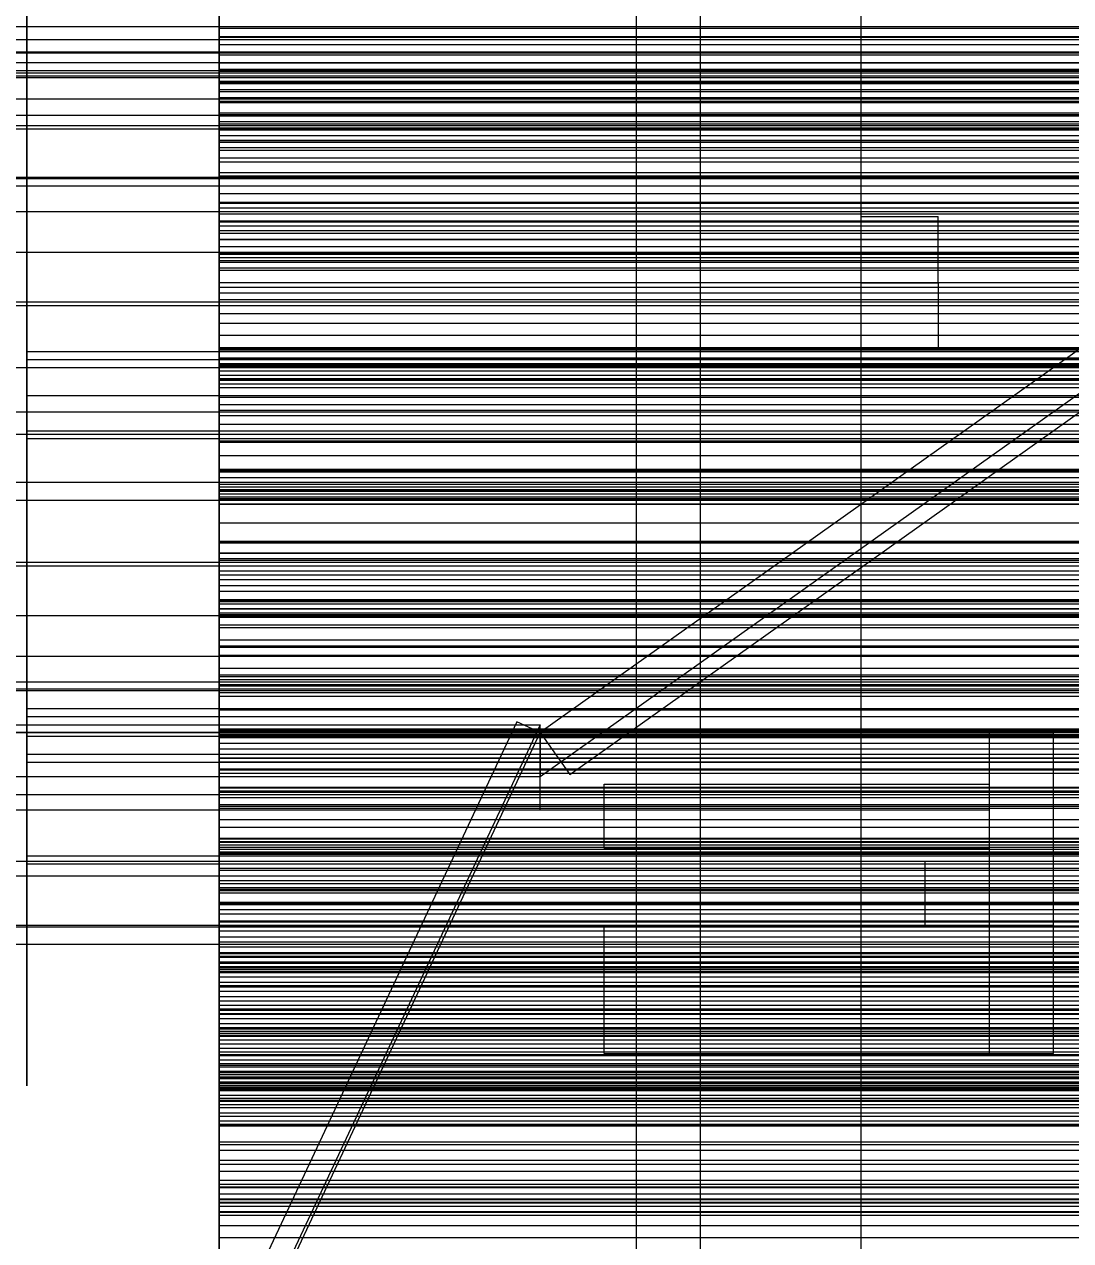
# Model space of a CAD drawing. Header units: millimetres. Extents: x -191664 to 191490, y -197311 to 10263.
# Drawn here: x 519.6 to 682.7, y -30479.1 to -30289.7 of the extents above; entities that cross this region are included whole.
import ezdxf

# ---------------------------------------------------------------- set-up
doc = ezdxf.new("R2010")
doc.units = ezdxf.units.MM
for name, color, linetype, lineweight in [('COTAS_USUARIO', 1, 'Continuous', 0), ('frontal_briquetadora', 7, 'Continuous', 0), ('frontal_mezcladora', 7, 'Continuous', 0), ('frontal_secador', 7, 'Continuous', 0), ('frontal_tolva', 7, 'Continuous', 0), ('frontal_tolva-C01', 7, 'Continuous', 0)]:
    doc.layers.add(name, color=color, linetype=linetype, lineweight=lineweight)
doc.dimstyles.new('PLANTA_100', dxfattribs={"dimtxt": 250, "dimasz": 150, "dimexe": 150, "dimexo": 80, "dimgap": 100, "dimtad": 1, "dimtih": 1, "dimtoh": 1, "dimdec": 1, "dimdsep": 46, "dimcen": 0.09, "dimclrd": 1, "dimclre": 1, "dimclrt": 1, "dimadec": 0, "dimazin": 0, "dimtfac": 1, "dimtdec": 4, "dimtofl": 0, "dimtmove": 0, "dimatfit": 3, "dimfxl": 1, "dimtolj": 1, "dimtzin": 0, "dimarcsym": 0})

# ---------------------------------------------------------------- blocks, each defined once
blk = doc.blocks.new('*D104')
at = {"layer": 'COTAS_USUARIO', "color": 1, "lineweight": -2, "transparency": 16777216}
for p, q in [((1220, -30125), (1220, -29975)), ((100, -30275), (1370, -30275)), ((100, -30730), (1370, -30730)), ((1220, -30880), (1220, -31030))]:
    blk.add_line(p, q, dxfattribs=at)
at = {"layer": 'COTAS_USUARIO', "color": 1, "transparency": 16777216}
for points in [[(1195, -30125), (1245, -30125), (1220, -30275)], [(1195, -30880), (1245, -30880), (1220, -30730)]]:
    blk.add_solid(points, dxfattribs=at)
at = {"layer": 'Defpoints', "color": 0, "transparency": 16777216}
for p in [(20, -30275), (20, -30730), (1220, -30730)]:
    blk.add_point(p, dxfattribs=at)
blk = doc.blocks.new('*D105')
at = {"layer": 'COTAS_USUARIO', "color": 1, "lineweight": -2, "transparency": 16777216}
for p, q in [((1220, -30535), (1220, -30385)), ((100, -30685), (1370, -30685)), ((100, -30730), (1370, -30730)), ((1220, -30880), (1220, -31030))]:
    blk.add_line(p, q, dxfattribs=at)
at = {"layer": 'COTAS_USUARIO', "color": 1, "transparency": 16777216}
for points in [[(1195, -30535), (1245, -30535), (1220, -30685)], [(1195, -30880), (1245, -30880), (1220, -30730)]]:
    blk.add_solid(points, dxfattribs=at)
at = {"layer": 'Defpoints', "color": 0, "transparency": 16777216}
for p in [(20, -30685), (20, -30730), (1220, -30730)]:
    blk.add_point(p, dxfattribs=at)
blk = doc.blocks.new('*D112')
at = {"layer": 'COTAS_USUARIO', "color": 1, "lineweight": -2, "transparency": 16777216}
for p, q in [((1220, -30517.25), (1220, -30367.25)), ((100, -30667.25), (1370, -30667.25)), ((100, -30730), (1370, -30730)), ((1220, -30880), (1220, -31030))]:
    blk.add_line(p, q, dxfattribs=at)
at = {"layer": 'COTAS_USUARIO', "color": 1, "transparency": 16777216}
for points in [[(1195, -30517.25), (1245, -30517.25), (1220, -30667.25)], [(1195, -30880), (1245, -30880), (1220, -30730)]]:
    blk.add_solid(points, dxfattribs=at)
at = {"layer": 'Defpoints', "color": 0, "transparency": 16777216}
for p in [(20, -30667.25), (20, -30730), (1220, -30730)]:
    blk.add_point(p, dxfattribs=at)
blk = doc.blocks.new('*D113')
at = {"layer": 'COTAS_USUARIO', "color": 1, "lineweight": -2, "transparency": 16777216}
for p, q in [((1220, -30517.25), (1220, -30367.25)), ((100, -30667.25), (1370, -30667.25)), ((100, -30730), (1370, -30730)), ((1220, -30880), (1220, -31030))]:
    blk.add_line(p, q, dxfattribs=at)
at = {"layer": 'COTAS_USUARIO', "color": 1, "transparency": 16777216}
for points in [[(1195, -30517.25), (1245, -30517.25), (1220, -30667.25)], [(1195, -30880), (1245, -30880), (1220, -30730)]]:
    blk.add_solid(points, dxfattribs=at)
at = {"layer": 'Defpoints', "color": 0, "transparency": 16777216}
for p in [(20, -30667.25), (20, -30730), (1220, -30730)]:
    blk.add_point(p, dxfattribs=at)
blk = doc.blocks.new('*D118')
at = {"layer": 'COTAS_USUARIO', "color": 1, "lineweight": -2, "transparency": 16777216}
for p, q in [((1200, -29560), (1200, -29410)), ((80, -29710), (1350, -29710)), ((80, -29990), (1350, -29990)), ((1200, -30140), (1200, -30290))]:
    blk.add_line(p, q, dxfattribs=at)
at = {"layer": 'COTAS_USUARIO', "color": 1, "transparency": 16777216}
for points in [[(1175, -29560), (1225, -29560), (1200, -29710)], [(1175, -30140), (1225, -30140), (1200, -29990)]]:
    blk.add_solid(points, dxfattribs=at)
at = {"layer": 'Defpoints', "color": 0, "transparency": 16777216}
for p in [(0, -29710), (0, -29990), (1200, -29990)]:
    blk.add_point(p, dxfattribs=at)
blk = doc.blocks.new('*D119')
at = {"layer": 'COTAS_USUARIO', "color": 1, "lineweight": -2, "transparency": 16777216}
for p, q in [((1200, -29840), (1200, -29690)), ((80, -29990), (1350, -29990)), ((80, -30270), (1350, -30270)), ((1200, -30420), (1200, -30570))]:
    blk.add_line(p, q, dxfattribs=at)
at = {"layer": 'COTAS_USUARIO', "color": 1, "transparency": 16777216}
for points in [[(1175, -29840), (1225, -29840), (1200, -29990)], [(1175, -30420), (1225, -30420), (1200, -30270)]]:
    blk.add_solid(points, dxfattribs=at)
at = {"layer": 'Defpoints', "color": 0, "transparency": 16777216}
for p in [(0, -29990), (0, -30270), (1200, -30270)]:
    blk.add_point(p, dxfattribs=at)
blk = doc.blocks.new('*D120')
at = {"layer": 'COTAS_USUARIO', "color": 1, "lineweight": -2, "transparency": 16777216}
for p, q in [((1200, -30120), (1200, -29970)), ((80, -30270), (1350, -30270)), ((80, -30550), (1350, -30550)), ((1200, -30700), (1200, -30850))]:
    blk.add_line(p, q, dxfattribs=at)
at = {"layer": 'COTAS_USUARIO', "color": 1, "transparency": 16777216}
for points in [[(1175, -30120), (1225, -30120), (1200, -30270)], [(1175, -30700), (1225, -30700), (1200, -30550)]]:
    blk.add_solid(points, dxfattribs=at)
at = {"layer": 'Defpoints', "color": 0, "transparency": 16777216}
for p in [(0, -30270), (0, -30550), (1200, -30550)]:
    blk.add_point(p, dxfattribs=at)

msp = doc.modelspace()

# ---------------------------------------------------------------- linework, layer by layer
at = {"layer": 'frontal_briquetadora', "color": 9, "true_color": 0xb9c3c2}
for p, q in [((520, -30275), (520, -30294.12)), ((520, -30275), (520, -30294.46)), ((550, -30275), (550, -30294.46)), ((520, -30279.81), (520, -30298.81)), ((520, -30283.83), (520, -30303.22)), ((550, -30303.22), (550, -30283.83)), ((550, -30284.46), (550, -30291.68)), ((520, -30305.02), (520, -30285.66)), ((520, -30291.49), (520, -30286.98)), ((550, -30285.66), (550, -30305.02)), ((550, -30286.14), (550, -30290.27)), ((520, -30288.08), (520, -30292.26)), ((550, -30294.42), (550, -30287.21)), ((550, -30291.56), (550, -30287.42)), ((550, -30288.11), (550, -30290.31)), ((550, -30292.83), (550, -30288.7)), ((550, -30298.78), (550, -30288.94)), ((520, -30308.02), (520, -30289.38)), ((550, -30289.45), (550, -30296.66)), ((550, -30290.27), (550, -30294.4)), ((550, -30290.27), (750, -30290.27)), ((750, -30290.31), (550, -30290.31)), ((550, -30290.31), (550, -30300.16)), ((520, -30294.15), (520, -30291.49)), ((520, -30292.26), (520, -30294.42)), ((550, -30295.68), (550, -30291.56)), ((550, -30291.56), (750, -30291.56)), ((550, -30291.68), (550, -30298.9)), ((550, -30291.68), (750, -30291.68)), ((550, -30296.96), (550, -30292.83)), ((550, -30292.83), (750, -30292.83)), ((520, -30294.12), (520, -30312.5)), ((520, -30294.42), (520, -30294.15)), ((520, -30294.46), (520, -30313.69)), ((550, -30294.4), (550, -30298.52)), ((550, -30294.4), (750, -30294.4)), ((550, -30301.63), (550, -30294.42)), ((550, -30294.42), (750, -30294.42)), ((550, -30294.46), (550, -30313.69)), ((550, -30299.8), (550, -30295.68)), ((550, -30295.68), (750, -30295.68)), ((550, -30296.66), (550, -30303.87)), ((550, -30296.66), (750, -30296.66)), ((550, -30301.07), (550, -30296.96)), ((550, -30296.96), (750, -30296.96)), ((550, -30298.52), (550, -30312.73)), ((550, -30298.52), (750, -30298.52)), ((520, -30298.81), (520, -30316.9)), ((750, -30298.78), (550, -30298.78)), ((550, -30298.78), (550, -30300.2)), ((550, -30298.9), (550, -30306.1)), ((550, -30298.9), (750, -30298.9)), ((550, -30303.9), (550, -30299.8)), ((550, -30299.8), (750, -30299.8)), ((750, -30300.16), (550, -30300.16)), ((550, -30300.16), (550, -30301.91)), ((750, -30300.2), (550, -30300.2)), ((550, -30300.2), (550, -30301.87)), ((550, -30305.17), (550, -30301.07)), ((550, -30301.07), (750, -30301.07)), ((550, -30308.83), (550, -30301.63)), ((550, -30301.63), (750, -30301.63)), ((750, -30301.87), (550, -30301.87)), ((550, -30301.87), (550, -30303.75)), ((750, -30301.91), (550, -30301.91)), ((550, -30301.91), (550, -30303.48)), ((520, -30303.22), (520, -30322.27)), ((550, -30322.27), (550, -30303.22)), ((750, -30303.48), (550, -30303.48)), ((550, -30303.48), (550, -30304.87)), ((750, -30303.75), (550, -30303.75)), ((550, -30303.75), (550, -30305.83)), ((550, -30303.87), (550, -30311.06)), ((550, -30303.87), (750, -30303.87)), ((550, -30307.99), (550, -30303.9)), ((550, -30303.9), (750, -30303.9)), ((520, -30324.04), (520, -30305.02)), ((750, -30304.87), (550, -30304.87)), ((550, -30304.87), (550, -30306.06)), ((550, -30305.02), (550, -30324.04)), ((550, -30309.26), (550, -30305.17)), ((550, -30305.17), (750, -30305.17)), ((750, -30305.83), (550, -30305.83)), ((550, -30305.83), (550, -30308.09)), ((750, -30306.06), (550, -30306.06)), ((550, -30306.06), (550, -30307.04)), ((550, -30306.1), (550, -30313.28)), ((550, -30306.1), (750, -30306.1)), ((520, -30325.38), (520, -30308.02)), ((750, -30307.04), (550, -30307.04)), ((550, -30307.04), (550, -30307.77)), ((750, -30307.77), (550, -30307.77)), ((550, -30307.77), (550, -30317.57)), ((550, -30322.17), (550, -30307.99)), ((550, -30307.99), (750, -30307.99)), ((750, -30308.09), (550, -30308.09)), ((550, -30308.09), (550, -30310.52)), ((550, -30316.01), (550, -30308.83)), ((550, -30308.83), (750, -30308.83)), ((550, -30313.33), (550, -30309.26)), ((550, -30309.26), (750, -30309.26)), ((750, -30310.52), (550, -30310.52)), ((550, -30310.52), (550, -30320.34)), ((550, -30311.06), (550, -30318.23)), ((550, -30311.06), (750, -30311.06)), ((520, -30312.5), (520, -30329.45)), ((520, -30313.69), (520, -30332.47)), ((550, -30312.73), (550, -30326.73)), ((550, -30312.73), (750, -30312.73)), ((550, -30313.28), (550, -30320.45)), ((550, -30313.28), (750, -30313.28)), ((550, -30317.38), (550, -30313.33)), ((550, -30313.33), (750, -30313.33)), ((550, -30313.69), (550, -30332.47)), ((520, -30316.9), (520, -30333.38)), ((550, -30329.88), (550, -30316.01)), ((550, -30316.01), (750, -30316.01)), ((550, -30331.49), (550, -30317.38)), ((550, -30317.38), (750, -30317.38)), ((750, -30317.57), (550, -30317.57)), ((550, -30317.57), (550, -30319.22)), ((550, -30318.23), (550, -30325.39)), ((550, -30318.23), (750, -30318.23)), ((750, -30319.22), (550, -30319.22)), ((550, -30319.22), (550, -30321.12)), ((750, -30320.34), (550, -30320.34)), ((550, -30320.34), (550, -30321.84)), ((550, -30320.45), (550, -30327.6)), ((550, -30320.45), (750, -30320.45)), ((750, -30321.12), (550, -30321.12)), ((550, -30321.12), (550, -30323.22)), ((520, -30322.27), (520, -30340.77)), ((750, -30321.84), (550, -30321.84)), ((550, -30321.84), (550, -30323.18)), ((550, -30336.27), (550, -30322.17)), ((550, -30322.17), (750, -30322.17)), ((550, -30340.77), (550, -30322.27)), ((750, -30323.18), (550, -30323.18)), ((550, -30323.18), (550, -30324.33)), ((520, -30342.47), (520, -30324.04)), ((750, -30323.22), (550, -30323.22)), ((550, -30323.22), (550, -30325.52)), ((550, -30324.04), (550, -30342.47)), ((750, -30324.33), (550, -30324.33)), ((550, -30324.33), (550, -30325.28)), ((520, -30340.81), (520, -30325.38)), ((750, -30325.28), (550, -30325.28)), ((550, -30325.28), (550, -30326.02)), ((550, -30325.39), (550, -30332.52)), ((550, -30325.39), (750, -30325.39)), ((750, -30325.52), (550, -30325.52)), ((550, -30325.52), (550, -30328)), ((750, -30326.02), (550, -30326.02)), ((550, -30326.02), (550, -30326.52)), ((750, -30326.52), (550, -30326.52)), ((550, -30326.52), (550, -30336.27)), ((550, -30326.73), (550, -30339.98)), ((550, -30326.73), (750, -30326.73)), ((550, -30327.6), (550, -30334.73)), ((550, -30327.6), (750, -30327.6)), ((750, -30328), (550, -30328)), ((550, -30328), (550, -30330.64)), ((520, -30331.11), (520, -30328.94)), ((520, -30328.94), (520, -30329.22)), ((520, -30329.22), (520, -30331.87)), ((520, -30329.45), (520, -30344.3)), ((550, -30342.89), (550, -30329.88)), ((550, -30329.88), (750, -30329.88)), ((750, -30330.64), (550, -30330.64)), ((550, -30330.64), (550, -30340.4)), ((520, -30335.28), (520, -30331.11)), ((520, -30331.87), (520, -30336.39)), ((520, -30332.47), (520, -30350.58)), ((550, -30345.66), (550, -30331.49)), ((550, -30331.49), (750, -30331.49)), ((550, -30332.47), (550, -30350.58)), ((550, -30332.52), (550, -30346.23)), ((550, -30332.52), (750, -30332.52)), ((520, -30333.38), (520, -30347.61)), ((520, -30340.64), (520, -30335.28)), ((520, -30337.73), (520, -30335.31)), ((520, -30336.39), (520, -30341.86)), ((550, -30334.73), (550, -30341.83)), ((550, -30334.73), (750, -30334.73)), ((750, -30336.27), (550, -30336.27)), ((550, -30336.27), (550, -30338.14)), ((550, -30349.76), (550, -30336.27)), ((520, -30342.08), (520, -30337.73)), ((750, -30338.14), (550, -30338.14)), ((550, -30338.14), (550, -30340.25)), ((550, -30339.98), (550, -30351.97)), ((550, -30339.98), (750, -30339.98)), ((520, -30340.64), (750, -30340.64)), ((520, -30346.12), (520, -30340.64)), ((520, -30340.77), (520, -30358.5)), ((520, -30353.71), (520, -30340.81)), ((520, -30343.43), (520, -30341.27)), ((520, -30341.27), (520, -30341.54)), ((520, -30341.54), (520, -30344.2)), ((520, -30341.86), (750, -30341.86)), ((520, -30341.86), (520, -30347.22)), ((520, -30347.5), (520, -30342.08)), ((750, -30340.25), (550, -30340.25)), ((550, -30340.25), (550, -30342.57)), ((750, -30340.4), (550, -30340.4)), ((550, -30340.4), (550, -30341.66)), ((550, -30358.5), (550, -30340.77)), ((750, -30341.66), (550, -30341.66)), ((550, -30341.66), (550, -30342.76)), ((550, -30341.83), (550, -30348.9)), ((550, -30341.83), (750, -30341.83)), ((520, -30360.12), (520, -30342.47)), ((520, -30347.6), (520, -30343.43)), ((550, -30342.47), (550, -30360.12)), ((750, -30342.57), (550, -30342.57)), ((550, -30342.57), (550, -30345.08)), ((750, -30342.76), (550, -30342.76)), ((550, -30342.76), (550, -30343.67)), ((550, -30354.52), (550, -30342.89)), ((550, -30342.89), (750, -30342.89)), ((750, -30343.67), (550, -30343.67)), ((550, -30343.67), (550, -30344.38)), ((520, -30344.2), (520, -30348.71)), ((520, -30344.3), (520, -30356.48)), ((750, -30344.38), (550, -30344.38)), ((550, -30344.38), (550, -30344.89)), ((750, -30344.89), (550, -30344.89)), ((550, -30344.89), (550, -30345.15)), ((750, -30345.08), (550, -30345.08)), ((550, -30345.08), (550, -30347.77)), ((750, -30345.15), (550, -30345.15)), ((550, -30345.15), (550, -30354.81)), ((550, -30359.35), (550, -30345.66)), ((550, -30345.66), (750, -30345.66)), ((520, -30350.63), (520, -30346.12)), ((520, -30347.22), (520, -30351.39)), ((520, -30347.5), (750, -30347.5)), ((520, -30347.5), (520, -30352.92)), ((520, -30352.96), (520, -30347.6)), ((520, -30347.61), (520, -30359.06)), ((550, -30346.23), (550, -30358.93)), ((550, -30346.23), (750, -30346.23)), ((750, -30347.77), (550, -30347.77)), ((550, -30347.77), (550, -30350.63)), ((520, -30348.71), (520, -30354.19)), ((550, -30348.9), (550, -30362.4)), ((550, -30348.9), (750, -30348.9)), ((520, -30350.58), (520, -30367.8)), ((520, -30353.29), (520, -30350.63)), ((520, -30351.39), (520, -30353.56)), ((550, -30362.11), (550, -30349.76)), ((550, -30349.76), (750, -30349.76)), ((550, -30350.58), (550, -30367.8)), ((750, -30350.63), (550, -30350.63)), ((550, -30350.63), (550, -30360.3)), ((520, -30352.92), (520, -30357.27)), ((520, -30352.96), (750, -30352.96)), ((520, -30358.44), (520, -30352.96)), ((520, -30353.56), (520, -30353.29)), ((550, -30351.97), (550, -30362.25)), ((550, -30351.97), (750, -30351.97)), ((520, -30363.59), (520, -30353.71)), ((520, -30354.19), (750, -30354.19)), ((520, -30354.19), (520, -30359.54)), ((550, -30364.34), (550, -30354.52)), ((550, -30354.52), (750, -30354.52)), ((750, -30354.81), (550, -30354.81)), ((550, -30354.81), (550, -30356.9)), ((520, -30356.48), (520, -30365.54)), ((520, -30357.27), (520, -30359.69)), ((750, -30356.9), (550, -30356.9)), ((550, -30356.9), (550, -30359.22)), ((520, -30362.95), (520, -30358.44)), ((520, -30358.5), (520, -30375.26)), ((520, -30359.06), (520, -30367.27)), ((550, -30375.26), (550, -30358.5)), ((550, -30358.93), (550, -30370.15)), ((550, -30358.93), (750, -30358.93)), ((520, -30359.54), (520, -30363.72)), ((520, -30376.77), (520, -30360.12)), ((750, -30359.22), (550, -30359.22)), ((550, -30359.22), (550, -30361.75)), ((550, -30372.04), (550, -30359.35)), ((550, -30359.35), (750, -30359.35)), ((550, -30360.12), (550, -30376.77)), ((750, -30360.3), (550, -30360.3)), ((550, -30360.3), (550, -30361.33)), ((520, -30365.61), (520, -30362.95)), ((750, -30361.33), (550, -30361.33)), ((550, -30361.33), (550, -30362.17)), ((750, -30361.75), (550, -30361.75)), ((550, -30361.75), (550, -30364.48)), ((550, -30372.85), (550, -30362.11)), ((550, -30362.11), (750, -30362.11)), ((750, -30362.17), (550, -30362.17)), ((550, -30362.17), (550, -30362.84)), ((550, -30362.25), (550, -30370.41)), ((550, -30362.25), (750, -30362.25)), ((550, -30362.4), (550, -30374.78)), ((550, -30362.4), (750, -30362.4)), ((750, -30362.84), (550, -30362.84)), ((550, -30362.84), (550, -30363.32)), ((520, -30370.06), (520, -30363.59)), ((520, -30363.72), (520, -30365.88)), ((750, -30363.32), (550, -30363.32)), ((550, -30363.32), (550, -30363.58)), ((750, -30363.58), (550, -30363.58)), ((550, -30363.58), (550, -30363.61)), ((750, -30363.61), (550, -30363.61)), ((550, -30363.61), (550, -30373.16)), ((550, -30371.97), (550, -30364.34)), ((550, -30364.34), (750, -30364.34)), ((750, -30364.48), (550, -30364.48)), ((550, -30364.48), (550, -30367.37)), ((520, -30365.54), (520, -30371.12)), ((520, -30365.88), (520, -30365.61)), ((520, -30367.27), (520, -30371.94)), ((520, -30367.8), (520, -30383.93)), ((750, -30367.37), (550, -30367.37)), ((550, -30367.37), (550, -30370.44)), ((550, -30367.8), (550, -30383.93)), ((520, -30372.88), (520, -30370.06)), ((550, -30370.15), (550, -30379.46)), ((550, -30370.15), (750, -30370.15)), ((550, -30370.41), (550, -30376.15)), ((550, -30370.41), (750, -30370.41)), ((750, -30370.44), (550, -30370.44)), ((550, -30370.44), (550, -30380.01)), ((520, -30371.12), (520, -30373)), ((520, -30371.94), (520, -30372.88)), ((550, -30377.1), (550, -30371.97)), ((550, -30371.97), (750, -30371.97)), ((550, -30383.22), (550, -30372.04)), ((550, -30372.04), (750, -30372.04)), ((550, -30381.58), (550, -30372.85)), ((550, -30372.85), (750, -30372.85)), ((750, -30373.16), (550, -30373.16)), ((550, -30373.16), (550, -30375.46)), ((520, -30375.26), (520, -30390.83)), ((550, -30374.78), (550, -30385.56)), ((550, -30374.78), (750, -30374.78)), ((550, -30390.83), (550, -30375.26)), ((750, -30375.46), (550, -30375.46)), ((550, -30375.46), (550, -30377.99)), ((550, -30376.15), (550, -30379.24)), ((550, -30376.15), (750, -30376.15)), ((520, -30392.22), (520, -30376.77)), ((550, -30376.77), (550, -30392.22)), ((550, -30379.56), (550, -30377.1)), ((550, -30377.1), (750, -30377.1)), ((750, -30377.99), (550, -30377.99)), ((550, -30377.99), (550, -30380.73)), ((550, -30379.24), (550, -30379.56)), ((550, -30379.24), (750, -30379.24)), ((550, -30379.46), (550, -30386.48)), ((550, -30379.46), (750, -30379.46)), ((550, -30379.56), (750, -30379.56)), ((750, -30380.01), (550, -30380.01)), ((550, -30380.01), (550, -30380.78)), ((750, -30380.73), (550, -30380.73)), ((550, -30380.73), (550, -30383.65)), ((750, -30380.78), (550, -30380.78)), ((550, -30380.78), (550, -30381.38)), ((750, -30381.38), (550, -30381.38)), ((550, -30381.38), (550, -30381.81)), ((550, -30387.95), (550, -30381.58)), ((550, -30381.58), (750, -30381.58)), ((750, -30381.81), (550, -30381.81)), ((550, -30381.81), (550, -30382.04)), ((550, -30382.07), (550, -30381.86)), ((750, -30381.86), (550, -30381.86)), ((550, -30381.86), (550, -30391.28)), ((750, -30382.04), (550, -30382.04)), ((550, -30382.04), (550, -30382.07)), ((750, -30382.07), (550, -30382.07)), ((550, -30392.49), (550, -30383.22)), ((550, -30383.22), (750, -30383.22)), ((750, -30383.65), (550, -30383.65)), ((550, -30383.65), (550, -30386.75)), ((520, -30383.93), (520, -30398.79)), ((520, -30386.72), (520, -30384.56)), ((520, -30384.56), (520, -30384.83)), ((520, -30384.83), (520, -30387.49)), ((550, -30383.93), (550, -30398.79)), ((550, -30385.56), (550, -30394.32)), ((550, -30385.56), (750, -30385.56)), ((520, -30390.9), (520, -30386.72)), ((520, -30387.49), (520, -30392)), ((550, -30386.48), (550, -30390.97)), ((550, -30386.48), (750, -30386.48)), ((750, -30386.75), (550, -30386.75)), ((550, -30386.75), (550, -30390.02)), ((520, -30390.8), (520, -30388.39)), ((550, -30391.71), (550, -30387.95)), ((550, -30387.95), (750, -30387.95)), ((520, -30395.15), (520, -30390.8)), ((520, -30390.83), (520, -30405.05)), ((520, -30396.25), (520, -30390.9)), ((750, -30390.02), (550, -30390.02)), ((550, -30390.02), (550, -30399.45)), ((550, -30405.05), (550, -30390.83)), ((550, -30390.97), (550, -30392.73)), ((550, -30390.97), (750, -30390.97)), ((750, -30391.28), (550, -30391.28)), ((550, -30391.28), (550, -30393.78)), ((520, -30393.84), (520, -30391.67)), ((520, -30391.67), (520, -30391.94)), ((520, -30391.94), (520, -30394.6)), ((520, -30392), (520, -30397.48)), ((520, -30406.31), (520, -30392.22)), ((550, -30392.73), (550, -30391.71)), ((550, -30391.71), (750, -30391.71)), ((550, -30392.22), (550, -30406.31)), ((550, -30399.47), (550, -30392.49)), ((550, -30392.49), (750, -30392.49)), ((550, -30392.73), (750, -30392.73)), ((520, -30398.01), (520, -30393.84)), ((520, -30394.6), (520, -30399.12)), ((520, -30400.57), (520, -30395.15)), ((750, -30393.78), (550, -30393.78)), ((550, -30393.78), (550, -30396.52)), ((550, -30394.32), (550, -30400.73)), ((550, -30394.32), (750, -30394.32)), ((520, -30396.25), (750, -30396.25)), ((520, -30401.73), (520, -30396.25)), ((750, -30396.52), (550, -30396.52)), ((550, -30396.52), (550, -30399.45)), ((520, -30397.48), (750, -30397.48)), ((520, -30397.48), (520, -30402.83)), ((520, -30403.37), (520, -30398.01)), ((520, -30398.79), (520, -30412.19)), ((550, -30398.79), (550, -30412.19)), ((520, -30399.12), (520, -30404.59)), ((520, -30400.57), (750, -30400.57)), ((520, -30400.57), (520, -30406)), ((750, -30399.45), (550, -30399.45)), ((550, -30399.45), (550, -30399.98)), ((550, -30399.45), (550, -30402.57)), ((550, -30403.91), (550, -30399.47)), ((550, -30399.47), (750, -30399.47)), ((550, -30401.62), (550, -30399.62)), ((550, -30399.62), (550, -30400.41)), ((550, -30399.62), (750, -30399.62)), ((550, -30400.29), (550, -30399.84)), ((750, -30399.84), (550, -30399.84)), ((550, -30399.84), (550, -30409.12)), ((750, -30399.98), (550, -30399.98)), ((550, -30399.98), (550, -30400.33)), ((550, -30400.5), (550, -30400.29)), ((750, -30400.29), (550, -30400.29)), ((750, -30400.33), (550, -30400.33)), ((550, -30400.33), (550, -30400.51)), ((550, -30400.41), (550, -30403.95)), ((550, -30400.41), (750, -30400.41)), ((750, -30400.5), (550, -30400.5)), ((750, -30400.51), (550, -30400.51)), ((550, -30400.73), (550, -30404.55)), ((550, -30400.73), (750, -30400.73)), ((520, -30406.24), (520, -30401.73)), ((550, -30406.32), (550, -30401.62)), ((550, -30401.62), (750, -30401.62)), ((750, -30402.57), (550, -30402.57)), ((550, -30402.57), (550, -30405.86)), ((520, -30402.83), (520, -30407.01)), ((520, -30403.37), (750, -30403.37)), ((520, -30408.84), (520, -30403.37)), ((520, -30404.59), (750, -30404.59)), ((520, -30404.59), (520, -30409.95)), ((550, -30405.62), (550, -30403.91)), ((550, -30403.91), (750, -30403.91)), ((550, -30403.95), (550, -30410.11)), ((550, -30403.95), (750, -30403.95)), ((550, -30404.55), (550, -30405.62)), ((550, -30404.55), (750, -30404.55)), ((520, -30405.05), (520, -30417.74)), ((520, -30406), (520, -30410.35)), ((520, -30408.9), (520, -30406.24)), ((520, -30418.85), (520, -30406.31)), ((550, -30417.74), (550, -30405.05)), ((550, -30405.62), (750, -30405.62)), ((750, -30405.86), (550, -30405.86)), ((550, -30405.86), (550, -30409.31)), ((550, -30406.31), (550, -30418.85)), ((550, -30413.55), (550, -30406.32)), ((550, -30406.32), (750, -30406.32)), ((520, -30407.01), (520, -30409.17)), ((520, -30409.68), (520, -30407.52)), ((520, -30407.52), (520, -30407.79)), ((520, -30407.79), (520, -30410.45)), ((520, -30410.23), (520, -30407.81)), ((520, -30413.36), (520, -30408.84)), ((520, -30409.17), (520, -30408.9)), ((520, -30413.86), (520, -30409.68)), ((520, -30409.95), (520, -30414.12)), ((520, -30414.58), (520, -30410.23)), ((550, -30408.59), (550, -30408.5)), ((550, -30408.5), (550, -30411.18)), ((550, -30408.5), (750, -30408.5)), ((550, -30411.45), (550, -30408.59)), ((550, -30408.59), (750, -30408.59)), ((750, -30409.12), (550, -30409.12)), ((550, -30409.12), (550, -30411.82)), ((750, -30409.31), (550, -30409.31)), ((550, -30409.31), (550, -30418.6)), ((550, -30410.11), (550, -30418.65)), ((550, -30410.11), (750, -30410.11)), ((520, -30410.35), (520, -30412.76)), ((520, -30410.45), (520, -30414.96)), ((520, -30412.19), (520, -30423.98)), ((550, -30411.18), (550, -30416.54)), ((550, -30411.18), (750, -30411.18)), ((550, -30416.97), (550, -30411.45)), ((550, -30411.45), (750, -30411.45)), ((750, -30411.82), (550, -30411.82)), ((550, -30411.82), (550, -30414.75)), ((550, -30412.19), (550, -30423.98)), ((520, -30416.02), (520, -30413.36)), ((520, -30419.21), (520, -30413.86)), ((520, -30414.12), (520, -30416.29)), ((550, -30423.03), (550, -30413.55)), ((550, -30413.55), (750, -30413.55)), ((520, -30420), (520, -30414.58)), ((520, -30414.96), (520, -30420.44)), ((520, -30416.29), (520, -30416.02)), ((750, -30414.75), (550, -30414.75)), ((550, -30414.75), (550, -30417.87)), ((520, -30417.74), (520, -30428.76)), ((550, -30418.62), (550, -30416.45)), ((550, -30416.45), (550, -30417.06)), ((550, -30416.45), (750, -30416.45)), ((550, -30416.54), (550, -30424.36)), ((550, -30416.54), (750, -30416.54)), ((550, -30424.95), (550, -30416.97)), ((550, -30416.97), (750, -30416.97)), ((550, -30417.06), (550, -30420.42)), ((550, -30417.06), (750, -30417.06)), ((550, -30418.21), (550, -30417.53)), ((750, -30417.53), (550, -30417.53)), ((550, -30417.53), (550, -30426.63)), ((550, -30428.76), (550, -30417.74)), ((750, -30417.87), (550, -30417.87)), ((550, -30417.87), (550, -30421.18)), ((520, -30429.7), (520, -30418.85)), ((520, -30419.21), (750, -30419.21)), ((520, -30424.69), (520, -30419.21)), ((550, -30418.67), (550, -30418.21)), ((750, -30418.21), (550, -30418.21)), ((750, -30418.6), (550, -30418.6)), ((550, -30418.6), (550, -30418.87)), ((550, -30423.5), (550, -30418.62)), ((550, -30418.62), (750, -30418.62)), ((550, -30418.65), (550, -30421.42)), ((550, -30418.65), (750, -30418.65)), ((550, -30418.92), (550, -30418.67)), ((750, -30418.67), (550, -30418.67)), ((550, -30418.85), (550, -30429.7)), ((750, -30418.87), (550, -30418.87)), ((550, -30418.87), (550, -30418.98)), ((550, -30418.98), (550, -30418.92)), ((750, -30418.92), (550, -30418.92)), ((750, -30418.98), (550, -30418.98)), ((520, -30420), (750, -30420)), ((520, -30420), (520, -30425.42)), ((520, -30420.44), (750, -30420.44)), ((520, -30420.44), (520, -30425.79)), ((550, -30420.42), (550, -30426.42)), ((550, -30420.42), (750, -30420.42)), ((750, -30421.18), (550, -30421.18)), ((550, -30421.18), (550, -30424.66)), ((550, -30421.42), (550, -30424.12)), ((550, -30421.42), (750, -30421.42)), ((550, -30434.39), (550, -30423.03)), ((550, -30423.03), (750, -30423.03)), ((550, -30430.88), (550, -30423.5)), ((550, -30423.5), (750, -30423.5)), ((520, -30423.98), (520, -30434.03)), ((520, -30429.2), (520, -30424.69)), ((520, -30425.42), (520, -30429.77)), ((550, -30423.98), (550, -30434.03)), ((550, -30424.12), (550, -30426.76)), ((550, -30424.12), (750, -30424.12)), ((550, -30424.36), (550, -30434.34)), ((550, -30424.36), (750, -30424.36)), ((750, -30424.66), (550, -30424.66)), ((550, -30424.66), (550, -30428.29)), ((550, -30427.56), (550, -30424.95)), ((550, -30424.95), (750, -30424.95)), ((520, -30425.79), (520, -30429.97)), ((550, -30426.42), (550, -30434.81)), ((550, -30426.42), (750, -30426.42)), ((750, -30426.63), (550, -30426.63)), ((550, -30426.63), (550, -30429.53)), ((550, -30426.76), (550, -30429.32)), ((550, -30426.76), (750, -30426.76)), ((520, -30428.76), (520, -30437.98)), ((520, -30431.86), (520, -30429.2)), ((550, -30430.11), (550, -30427.56)), ((550, -30427.56), (750, -30427.56)), ((750, -30428.29), (550, -30428.29)), ((550, -30428.29), (550, -30437.4)), ((550, -30437.98), (550, -30428.76)), ((520, -30438.75), (520, -30429.7)), ((520, -30429.77), (520, -30432.19)), ((520, -30429.97), (520, -30432.13)), ((550, -30429.32), (550, -30431.82)), ((550, -30429.32), (750, -30429.32)), ((750, -30429.53), (550, -30429.53)), ((550, -30429.53), (550, -30432.64)), ((550, -30429.7), (550, -30438.75)), ((550, -30432.58), (550, -30430.11)), ((550, -30430.11), (750, -30430.11)), ((550, -30433.34), (550, -30430.88)), ((550, -30430.88), (750, -30430.88)), ((520, -30432.13), (520, -30431.86)), ((550, -30431.82), (550, -30434.25)), ((550, -30431.82), (750, -30431.82)), ((550, -30434.99), (550, -30432.58)), ((550, -30432.58), (750, -30432.58)), ((750, -30432.64), (550, -30432.64)), ((550, -30432.64), (550, -30435.95)), ((520, -30434.03), (520, -30442.22)), ((550, -30435.72), (550, -30433.34)), ((550, -30433.34), (750, -30433.34)), ((550, -30434.03), (550, -30442.22)), ((550, -30434.25), (550, -30436.61)), ((550, -30434.25), (750, -30434.25)), ((550, -30434.34), (550, -30446.11)), ((550, -30434.34), (750, -30434.34)), ((550, -30447.2), (550, -30434.39)), ((550, -30434.39), (750, -30434.39)), ((550, -30434.81), (550, -30445.28)), ((550, -30434.81), (750, -30434.81)), ((550, -30435.79), (550, -30434.88)), ((750, -30434.88), (550, -30434.88)), ((550, -30434.88), (550, -30443.78)), ((550, -30437.32), (550, -30434.99)), ((550, -30434.99), (750, -30434.99)), ((550, -30438.03), (550, -30435.72)), ((550, -30435.72), (750, -30435.72)), ((550, -30436.48), (550, -30435.79)), ((750, -30435.79), (550, -30435.79)), ((750, -30435.95), (550, -30435.95)), ((550, -30435.95), (550, -30439.44)), ((550, -30436.97), (550, -30436.48)), ((750, -30436.48), (550, -30436.48)), ((550, -30436.61), (550, -30438.89)), ((550, -30436.61), (750, -30436.61)), ((520, -30437.98), (520, -30445.28)), ((520, -30445.87), (520, -30438.75)), ((550, -30437.28), (550, -30436.97)), ((750, -30436.97), (550, -30436.97)), ((550, -30437.42), (550, -30437.28)), ((750, -30437.28), (550, -30437.28)), ((550, -30439.58), (550, -30437.32)), ((550, -30437.32), (750, -30437.32)), ((750, -30437.4), (550, -30437.4)), ((550, -30437.4), (550, -30437.42)), ((750, -30437.42), (550, -30437.42)), ((550, -30445.28), (550, -30437.98)), ((550, -30440.27), (550, -30438.03)), ((550, -30438.03), (750, -30438.03)), ((550, -30438.75), (550, -30445.87)), ((550, -30438.89), (550, -30441.1)), ((550, -30438.89), (750, -30438.89)), ((750, -30439.44), (550, -30439.44)), ((550, -30439.44), (550, -30443.09)), ((550, -30441.77), (550, -30439.58)), ((550, -30439.58), (750, -30439.58)), ((550, -30442.43), (550, -30440.27)), ((550, -30440.27), (750, -30440.27)), ((520, -30442.22), (520, -30448.44)), ((550, -30441.1), (550, -30443.23)), ((550, -30441.1), (750, -30441.1)), ((550, -30443.87), (550, -30441.77)), ((550, -30441.77), (750, -30441.77)), ((550, -30442.22), (550, -30448.44)), ((550, -30444.51), (550, -30442.43)), ((550, -30442.43), (750, -30442.43)), ((750, -30443.09), (550, -30443.09)), ((550, -30443.09), (550, -30446.9)), ((550, -30443.23), (550, -30445.29)), ((550, -30443.23), (750, -30443.23)), ((750, -30443.78), (550, -30443.78)), ((550, -30443.78), (550, -30446.86)), ((550, -30445.91), (550, -30443.87)), ((550, -30443.87), (750, -30443.87)), ((520, -30445.28), (520, -30450.59)), ((520, -30450.99), (520, -30445.87)), ((550, -30446.52), (550, -30444.51)), ((550, -30444.51), (750, -30444.51)), ((550, -30445.28), (550, -30457.42)), ((550, -30450.59), (550, -30445.28)), ((550, -30445.28), (750, -30445.28)), ((550, -30445.29), (550, -30447.27)), ((550, -30445.29), (750, -30445.29)), ((550, -30445.87), (550, -30450.99)), ((550, -30447.86), (550, -30445.91)), ((550, -30445.91), (750, -30445.91)), ((550, -30446.11), (550, -30459.21)), ((550, -30446.11), (750, -30446.11)), ((550, -30448.46), (550, -30446.52)), ((550, -30446.52), (750, -30446.52)), ((750, -30446.86), (550, -30446.86)), ((550, -30446.86), (550, -30450.16)), ((750, -30446.9), (550, -30446.9)), ((550, -30446.9), (550, -30455.81)), ((550, -30460.96), (550, -30447.2)), ((550, -30447.2), (750, -30447.2)), ((550, -30447.27), (550, -30449.17)), ((550, -30447.27), (750, -30447.27)), ((550, -30449.74), (550, -30447.86)), ((550, -30447.86), (750, -30447.86)), ((520, -30448.44), (520, -30452.63)), ((550, -30448.44), (550, -30452.63)), ((550, -30450.31), (550, -30448.46)), ((550, -30448.46), (750, -30448.46)), ((550, -30449.17), (550, -30450.99)), ((550, -30449.17), (750, -30449.17)), ((550, -30451.54), (550, -30449.74)), ((550, -30449.74), (750, -30449.74)), ((520, -30450.59), (520, -30453.84)), ((520, -30454.04), (520, -30450.99)), ((750, -30450.16), (550, -30450.16)), ((550, -30450.16), (550, -30453.64)), ((550, -30452.08), (550, -30450.31)), ((550, -30450.31), (750, -30450.31)), ((550, -30453.84), (550, -30450.59)), ((550, -30450.99), (550, -30452.74)), ((550, -30450.99), (550, -30454.04)), ((550, -30450.99), (750, -30450.99)), ((550, -30453.26), (550, -30451.54)), ((550, -30451.54), (750, -30451.54)), ((550, -30452.98), (550, -30451.84)), ((750, -30451.84), (550, -30451.84)), ((550, -30451.84), (550, -30460.52)), ((520, -30452.63), (520, -30454.74)), ((520, -30453.84), (520, -30455)), ((550, -30453.78), (550, -30452.08)), ((550, -30452.08), (750, -30452.08)), ((550, -30452.63), (550, -30454.74)), ((550, -30452.74), (550, -30454.4)), ((550, -30452.74), (750, -30452.74)), ((550, -30453.91), (550, -30452.98)), ((750, -30452.98), (550, -30452.98)), ((550, -30454.9), (550, -30453.26)), ((550, -30453.26), (750, -30453.26)), ((750, -30453.64), (550, -30453.64)), ((550, -30453.64), (550, -30457.3)), ((550, -30455.39), (550, -30453.78)), ((550, -30453.78), (750, -30453.78)), ((550, -30455), (550, -30453.84)), ((550, -30454.64), (550, -30453.91)), ((750, -30453.91), (550, -30453.91)), ((520, -30455), (520, -30454.04)), ((550, -30454.04), (550, -30455)), ((550, -30454.4), (550, -30461.23)), ((550, -30454.4), (750, -30454.4)), ((550, -30455.2), (550, -30454.64)), ((750, -30454.64), (550, -30454.64)), ((550, -30456.46), (550, -30454.9)), ((550, -30454.9), (750, -30454.9)), ((550, -30455.58), (550, -30455.2)), ((750, -30455.2), (550, -30455.2)), ((550, -30456.93), (550, -30455.39)), ((550, -30455.39), (750, -30455.39)), ((550, -30455.81), (550, -30455.58)), ((750, -30455.58), (550, -30455.58)), ((750, -30455.81), (550, -30455.81)), ((550, -30457.94), (550, -30456.46)), ((550, -30456.46), (750, -30456.46)), ((550, -30458.38), (550, -30456.93)), ((550, -30456.93), (750, -30456.93)), ((750, -30457.3), (550, -30457.3)), ((550, -30457.3), (550, -30461.12)), ((550, -30457.42), (550, -30470.77)), ((550, -30457.42), (750, -30457.42)), ((550, -30464.14), (550, -30457.94)), ((550, -30457.94), (750, -30457.94)), ((550, -30459.74), (550, -30458.38)), ((550, -30458.38), (750, -30458.38)), ((550, -30459.21), (550, -30473.13)), ((550, -30459.21), (750, -30459.21)), ((550, -30461.03), (550, -30459.74)), ((550, -30459.74), (750, -30459.74)), ((750, -30460.52), (550, -30460.52)), ((550, -30460.52), (550, -30463.78)), ((550, -30475.15), (550, -30460.96)), ((550, -30460.96), (750, -30460.96)), ((550, -30466.6), (550, -30461.03)), ((550, -30461.03), (750, -30461.03)), ((750, -30461.12), (550, -30461.12)), ((550, -30461.12), (550, -30465.09)), ((550, -30461.23), (550, -30470.35)), ((550, -30461.23), (750, -30461.23)), ((750, -30463.78), (550, -30463.78)), ((550, -30463.78), (550, -30467.25)), ((550, -30472.72), (550, -30464.14)), ((550, -30464.14), (750, -30464.14)), ((750, -30465.09), (550, -30465.09)), ((550, -30465.09), (550, -30473.79)), ((550, -30474.61), (550, -30466.6)), ((550, -30466.6), (750, -30466.6)), ((750, -30467.25), (550, -30467.25)), ((550, -30467.25), (550, -30470.9)), ((550, -30469.74), (550, -30468.37)), ((750, -30468.37), (550, -30468.37)), ((550, -30468.37), (550, -30476.82)), ((550, -30470.9), (550, -30469.74)), ((750, -30469.74), (550, -30469.74)), ((550, -30470.35), (550, -30481.43)), ((550, -30470.35), (750, -30470.35)), ((550, -30470.77), (550, -30484.82)), ((550, -30470.77), (750, -30470.77)), ((550, -30471.87), (550, -30470.9)), ((750, -30470.9), (550, -30470.9)), ((550, -30470.9), (550, -30474.72)), ((550, -30472.67), (550, -30471.87)), ((750, -30471.87), (550, -30471.87)), ((550, -30473.31), (550, -30472.67)), ((750, -30472.67), (550, -30472.67)), ((550, -30483.35), (550, -30472.72)), ((550, -30472.72), (750, -30472.72)), ((550, -30473.13), (550, -30487.34)), ((550, -30473.13), (750, -30473.13)), ((550, -30473.79), (550, -30473.31)), ((750, -30473.31), (550, -30473.31)), ((750, -30473.79), (550, -30473.79)), ((550, -30484.76), (550, -30474.61)), ((550, -30474.61), (750, -30474.61)), ((750, -30474.72), (550, -30474.72)), ((550, -30474.72), (550, -30478.7)), ((550, -30489.22), (550, -30475.15)), ((550, -30475.15), (750, -30475.15)), ((750, -30476.82), (550, -30476.82)), ((550, -30476.82), (550, -30480.25)), ((750, -30478.7), (550, -30478.7)), ((550, -30478.7), (550, -30482.82))]:
    msp.add_line(p, q, dxfattribs=at)
at = {"layer": 'frontal_mezcladora', "color": 252, "true_color": 0x8b8c91}
for p, q in [((625, -30725), (625, -29700)), ((650, -30725), (650, -29700))]:
    msp.add_line(p, q, dxfattribs=at)
at = {"layer": 'frontal_mezcladora', "color": 9, "true_color": 0xc6c9c8}
for p, q in [((615, -30760), (615, -29730)), ((650, -30760), (650, -29730))]:
    msp.add_line(p, q, dxfattribs=at)
at = {"layer": 'frontal_mezcladora', "color": 253, "true_color": 0xa5a6aa}
msp.add_line((625, -30725), (625, -29730), dxfattribs=at)
at = {"layer": 'frontal_mezcladora', "color": 149, "true_color": 0x3c4245}
for p, q in [((650, -30330), (650, -30319.61)), ((650, -30319.61), (662, -30319.61)), ((662, -30330), (662, -30319.61)), ((650, -30340.39), (650, -30330)), ((662, -30330), (650, -30330)), ((662, -30330), (662, -30340.39)), ((650, -30340.39), (662, -30340.39))]:
    msp.add_line(p, q, dxfattribs=at)
at = {"layer": 'frontal_secador', "color": 253, "true_color": 0xa4b0b5}
for p, q in [((-1320, -30290), (1320, -30290)), ((-1250, -30290), (1250, -30290)), ((1320, -30292.07), (-1320, -30292.07)), ((1320, -30294), (-1320, -30294)), ((1250, -30294.14), (-1250, -30294.14)), ((1320, -30295.66), (-1320, -30295.66)), ((1320, -30296.93), (-1320, -30296.93)), ((1320, -30297.73), (-1320, -30297.73)), ((1320, -30298), (-1320, -30298)), ((1250, -30297.29), (-1250, -30297.29)), ((1250, -30298), (-1250, -30298)), ((1250, -30301.31), (-1250, -30301.31)), ((1250, -30303.86), (-1250, -30303.86)), ((1250, -30305.45), (-1250, -30305.45)), ((1250, -30306), (-1250, -30306)), ((1360, -30313.5), (-1360, -30313.5)), ((1360, -30314.86), (-1360, -30314.86)), ((1250, -30313.75), (-1250, -30313.75)), ((1360, -30318.86), (-1360, -30318.86)), ((1360, -30325.22), (-1360, -30325.22)), ((1360, -30333.5), (-1360, -30333.5)), ((1250, -30332.92), (-1250, -30332.92)), ((1360, -30343.15), (-1360, -30343.15)), ((-1360, -30353.5), (1360, -30353.5)), ((-1250, -30353.5), (1250, -30353.5)), ((1360, -30363.85), (-1360, -30363.85)), ((1360, -30373.5), (-1360, -30373.5)), ((1250, -30374.08), (-1250, -30374.08)), ((1360, -30381.78), (-1360, -30381.78)), ((1360, -30388.14), (-1360, -30388.14)), ((1360, -30392.14), (-1360, -30392.14)), ((1250, -30393.25), (-1250, -30393.25)), ((1360, -30393.5), (-1360, -30393.5)), ((1250, -30409.71), (-1250, -30409.71)), ((1250, -30422.35), (-1250, -30422.35)), ((1250, -30430.29), (-1250, -30430.29)), ((1250, -30433), (-1250, -30433))]:
    msp.add_line(p, q, dxfattribs=at)
at = {"layer": 'frontal_tolva', "color": 252, "true_color": 0x818b94}
for p, q in [((1725, -29600), (600, -30400)), ((600, -30406.85), (1725, -29606.85)), ((604.64, -30406.52), (1729.64, -29606.52)), ((600, -30400), (-600, -30400)), ((600, -30400), (600, -30406.85)), ((600, -30400), (604.64, -30406.52)), ((-600, -30406.85), (600, -30406.85))]:
    msp.add_line(p, q, dxfattribs=at)
at = {"layer": 'frontal_tolva', "color": 156, "true_color": 0x164b78}
for p, q in [((-1821.5, -30350), (1821.5, -30350)), ((-1821.5, -30361), (1821.5, -30361)), ((670, -30400), (680, -30400)), ((670, -30450), (670, -30400)), ((680, -30450), (680, -30400)), ((610, -30430), (680, -30430)), ((610, -30450), (610, -30430)), ((680, -30450), (680, -30430)), ((610, -30450), (680, -30450)), ((670, -30450), (680, -30450))]:
    msp.add_line(p, q, dxfattribs=at)
at = {"layer": 'frontal_tolva', "color": 9, "true_color": 0xb7bec5}
for p, q in [((-670, -30400), (670, -30400)), ((600, -30400), (670, -30400)), ((600, -30412), (600, -30400)), ((670, -30412), (670, -30400)), ((610, -30408), (670, -30408)), ((610, -30418), (610, -30408)), ((670, -30418), (670, -30408)), ((-670, -30412), (670, -30412)), ((600, -30412), (670, -30412)), ((610, -30418), (670, -30418))]:
    msp.add_line(p, q, dxfattribs=at)
at = {"layer": 'frontal_tolva', "color": 253, "true_color": 0xaab2b8}
for p, q in [((-660, -30420), (660, -30420)), ((660, -30430), (660, -30420)), ((-660, -30430), (660, -30430))]:
    msp.add_line(p, q, dxfattribs=at)
at = {"layer": 'frontal_tolva-C01', "color": 252, "true_color": 0x82949d}
for p, q in [((-600, -30398.8), (600, -30398.8)), ((596.38, -30398.3), (221.38, -31196.87)), ((600, -30398.8), (225, -31197.38)), ((600, -30400), (596.38, -30398.3)), ((600, -30400), (600, -30398.8)), ((600, -30400), (-600, -30400)), ((225, -31198.57), (600, -30400))]:
    msp.add_line(p, q, dxfattribs=at)

# ---------------------------------------------------------------- dimensions: what is measured, and where the dimension line sits
at = {"layer": 'COTAS_USUARIO'}
for p1, p2, picture, middle in [((0, -29710), (0, -29990), '*D118', (1200, -29850)), ((0, -29990), (0, -30270), '*D119', (1200, -30130)), ((0, -30270), (0, -30550), '*D120', (1200, -30410)), ((20, -30275), (20, -30730), '*D104', (1220, -30502.5)), ((20, -30667.25), (20, -30730), '*D112', (1220, -30698.625)), ((20, -30667.25), (20, -30730), '*D113', (1220, -30698.625)), ((20, -30685), (20, -30730), '*D105', (1220, -30707.5))]:
    dim = msp.add_aligned_dim(p1=p1, p2=p2, distance=1200, dimstyle='PLANTA_100', dxfattribs=at)
    dim.commit()
    dim.dimension.update_dxf_attribs({"geometry": picture, "text_midpoint": middle})

doc.saveas('drawing.dxf')
